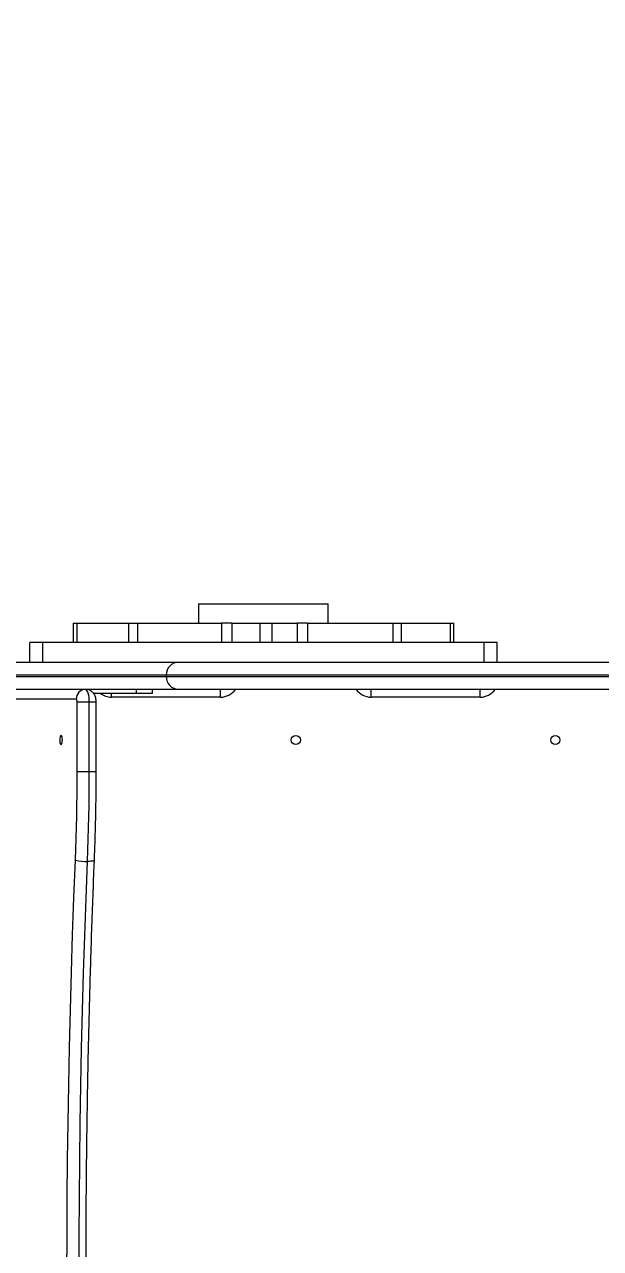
# Model space of a CAD drawing. Header units: millimetres. Extents: x -6332 to 8932, y -6739 to 7096.
# Drawn here: x -3440 to -2997, y 409 to 1353 of the extents above; entities that cross this region are included whole.
import ezdxf

# ---------------------------------------------------------------- set-up
doc = ezdxf.new("R2010")
doc.units = ezdxf.units.MM
for name, color, linetype in [('DIKOM_ОБЪЕКТ', 7, 'Continuous'), ('DIKOM_РАЗМЕР_ЗОНА', 7, 'Continuous'), ('DIKOM_РАЗМЕР_ОБЪЕКТА', 7, 'Continuous')]:
    doc.layers.add(name, color=color, linetype=linetype)
doc.styles.add('style1', font='arial.ttf', dxfattribs={"width": 0.8})
doc.dimstyles.new('1-50', dxfattribs={"dimtxt": 300, "dimasz": 200, "dimexe": 100, "dimexo": 0, "dimgap": 100, "dimtad": 1, "dimtxsty": 'style1', "dimcen": 200, "dimclrd": 7, "dimclre": 7, "dimclrt": 7, "dimadec": 1, "dimazin": 2, "dimtfac": 1, "dimtmove": 0, "dimatfit": 2, "dimfxl": 0, "dimlwd": 25, "dimlwe": 18, "dimarcsym": 0})

# ---------------------------------------------------------------- blocks, each defined once
blk = doc.blocks.new('*D9')
at = {"layer": 'Defpoints', "color": 0, "transparency": 16777216}
for p in [(777.17, 5593.97), (-4228.73, -3389.78), (7301.72, -3389.78)]:
    blk.add_point(p, dxfattribs=at)
at = {"layer": 'DIKOM_РАЗМЕР_ОБЪЕКТА', "color": 7, "lineweight": 18, "transparency": 16777216}
for p, q in [((777.17, 5593.97), (7401.72, 5593.97)), ((-4228.73, -3389.78), (7401.72, -3389.78))]:
    blk.add_line(p, q, dxfattribs=at)
at = {"layer": 'DIKOM_РАЗМЕР_ОБЪЕКТА', "color": 7, "lineweight": 25, "transparency": 16777216}
blk.add_line((7301.72, 5393.97), (7301.72, -3189.78), dxfattribs=at)
at = {"layer": 'DIKOM_РАЗМЕР_ОБЪЕКТА', "color": 7, "transparency": 16777216}
for points in [[(7268.39, 5393.97), (7335.06, 5393.97), (7301.72, 5593.97)], [(7268.39, -3189.78), (7335.06, -3189.78), (7301.72, -3389.78)]]:
    blk.add_solid(points, dxfattribs=at)
at = {"layer": 'DIKOM_РАЗМЕР_ОБЪЕКТА', "color": 7, "transparency": 16777216, "insert": (7048.55, 1153.71), "char_height": 300, "attachment_point": 5, "rotation": 90, "style": 'style1'}
blk.add_mtext('9000', dxfattribs=at)
blk = doc.blocks.new('*D10')
at = {"layer": 'Defpoints', "color": 0, "transparency": 16777216}
for p in [(4034.78, 3636.59), (-4490.85, -1960.46), (4034.78, -5533.39)]:
    blk.add_point(p, dxfattribs=at)
at = {"layer": 'DIKOM_РАЗМЕР_ОБЪЕКТА', "color": 7, "lineweight": 18, "transparency": 16777216}
for p, q in [((4034.78, 3636.59), (4034.78, -5633.39)), ((-4490.85, -1960.46), (-4490.85, -5633.39))]:
    blk.add_line(p, q, dxfattribs=at)
at = {"layer": 'DIKOM_РАЗМЕР_ОБЪЕКТА', "color": 7, "lineweight": 25, "transparency": 16777216}
blk.add_line((-4290.85, -5533.39), (3834.78, -5533.39), dxfattribs=at)
at = {"layer": 'DIKOM_РАЗМЕР_ОБЪЕКТА', "color": 7, "transparency": 16777216}
for points in [[(-4290.85, -5500.05), (-4290.85, -5566.72), (-4490.85, -5533.39)], [(3834.78, -5500.05), (3834.78, -5566.72), (4034.78, -5533.39)]]:
    blk.add_solid(points, dxfattribs=at)
at = {"layer": 'DIKOM_РАЗМЕР_ОБЪЕКТА', "color": 7, "transparency": 16777216, "insert": (308.03, -5280.21), "char_height": 300, "attachment_point": 5, "style": 'style1'}
blk.add_mtext('8500', dxfattribs=at)
blk = doc.blocks.new('*D11')
at = {"layer": 'Defpoints', "color": 0, "transparency": 16777216}
for p in [(1114.35, 7096.35), (-4349.59, -4627.34), (8831.76, -4627.34)]:
    blk.add_point(p, dxfattribs=at)
at = {"layer": 'DIKOM_РАЗМЕР_ЗОНА', "color": 7, "lineweight": 18, "transparency": 16777216}
for p, q in [((1114.35, 7096.35), (8931.76, 7096.35)), ((-4349.59, -4627.34), (8931.76, -4627.34))]:
    blk.add_line(p, q, dxfattribs=at)
at = {"layer": 'DIKOM_РАЗМЕР_ЗОНА', "color": 7, "lineweight": 25, "transparency": 16777216}
blk.add_line((8831.76, 6896.35), (8831.76, -4427.34), dxfattribs=at)
at = {"layer": 'DIKOM_РАЗМЕР_ЗОНА', "color": 7, "transparency": 16777216}
for points in [[(8798.42, 6896.35), (8865.09, 6896.35), (8831.76, 7096.35)], [(8798.42, -4427.34), (8865.09, -4427.34), (8831.76, -4627.34)]]:
    blk.add_solid(points, dxfattribs=at)
at = {"layer": 'DIKOM_РАЗМЕР_ЗОНА', "color": 7, "transparency": 16777216, "insert": (8578.59, 1308.2), "char_height": 300, "attachment_point": 5, "rotation": 90, "style": 'style1'}
blk.add_mtext('11750', dxfattribs=at)
blk = doc.blocks.new('*D12')
at = {"layer": 'Defpoints', "color": 0, "transparency": 16777216}
for p in [(6134.38, 3354.85), (-6332, -2644.93), (6134.38, -6639)]:
    blk.add_point(p, dxfattribs=at)
at = {"layer": 'DIKOM_РАЗМЕР_ЗОНА', "color": 7, "lineweight": 18, "transparency": 16777216}
for p, q in [((6134.38, 3354.85), (6134.38, -6739)), ((-6332, -2644.93), (-6332, -6739))]:
    blk.add_line(p, q, dxfattribs=at)
at = {"layer": 'DIKOM_РАЗМЕР_ЗОНА', "color": 7, "lineweight": 25, "transparency": 16777216}
blk.add_line((-6132, -6639), (5934.38, -6639), dxfattribs=at)
at = {"layer": 'DIKOM_РАЗМЕР_ЗОНА', "color": 7, "transparency": 16777216}
for points in [[(-6132, -6605.67), (-6132, -6672.33), (-6332, -6639)], [(5934.38, -6605.67), (5934.38, -6672.33), (6134.38, -6639)]]:
    blk.add_solid(points, dxfattribs=at)
at = {"layer": 'DIKOM_РАЗМЕР_ЗОНА', "color": 7, "transparency": 16777216, "insert": (-98.81, -6385.83), "char_height": 300, "attachment_point": 5, "style": 'style1'}
blk.add_mtext('12500', dxfattribs=at)

msp = doc.modelspace()

# ---------------------------------------------------------------- linework, layer by layer
at = {"layer": 'DIKOM_ОБЪЕКТ', "color": 7, "linetype": 'Continuous', "lineweight": 15}
for p, q in [((-3306.33, 906.087), (-3306.33, 891.087)), ((-3306.33, 906.087), (-3206.33, 906.087)), ((-3206.33, 891.087), (-3206.33, 906.087)), ((-3402.948, 891.087), (-3402.948, 876.087)), ((-3402.948, 891.087), (-3400.042, 891.087)), ((-3400.042, 891.087), (-3400.042, 876.087)), ((-3400.042, 891.087), (-3360.14, 891.087)), ((-3360.14, 891.087), (-3360.14, 876.087)), ((-3360.14, 891.087), (-3353.409, 891.087)), ((-3353.409, 891.087), (-3353.409, 876.087)), ((-3353.409, 891.087), (-3288.628, 891.087)), ((-3288.628, 891.087), (-3288.628, 876.087)), ((-3280.512, 891.087), (-3288.628, 891.087)), ((-3280.512, 891.087), (-3280.512, 876.087)), ((-3280.512, 891.087), (-3258.933, 891.087)), ((-3258.933, 891.087), (-3258.933, 876.087)), ((-3258.933, 891.087), (-3249.909, 891.087)), ((-3249.909, 891.087), (-3249.909, 876.087)), ((-3249.909, 891.087), (-3230.233, 891.087)), ((-3230.233, 891.087), (-3230.233, 876.087)), ((-3222.206, 891.087), (-3230.233, 891.087)), ((-3222.206, 891.087), (-3222.206, 876.087)), ((-3222.206, 891.087), (-3156.467, 891.087)), ((-3156.467, 891.087), (-3156.467, 876.087)), ((-3156.467, 891.087), (-3149.861, 891.087)), ((-3149.861, 876.087), (-3149.861, 891.087)), ((-3149.861, 891.087), (-3112.499, 891.087)), ((-3112.499, 891.087), (-3112.499, 876.087)), ((-3112.499, 891.087), (-3109.712, 891.087)), ((-3109.712, 876.087), (-3109.712, 891.087)), ((-3436.33, 861.087), (-3436.33, 876.087)), ((-3426.33, 876.087), (-3436.33, 876.087)), ((-3426.33, 861.087), (-3426.33, 876.087)), ((-3086.33, 876.087), (-3426.33, 876.087)), ((-3086.33, 861.087), (-3086.33, 876.087)), ((-3076.33, 876.087), (-3086.33, 876.087)), ((-3076.33, 861.087), (-3076.33, 876.087)), ((-3996.828, 861.087), (-3321.629, 861.087)), ((-3321.629, 861.087), (-2853.04, 861.087)), ((-3331.192, 851.087), (-4006.391, 851.087)), ((-4006.391, 850.087), (-3331.192, 850.087)), ((-2853.04, 851.087), (-3331.192, 851.087)), ((-3331.192, 851.087), (-3331.192, 850.087)), ((-3331.192, 850.087), (-2853.04, 850.087)), ((-3321.629, 840.087), (-3996.828, 840.087)), ((-3392.783, 839.895), (-3393.354, 840.087)), ((-3392.235, 839.325), (-3392.783, 839.895)), ((-3354.362, 840.087), (-3354.362, 837.087)), ((-3341.624, 837.087), (-3341.624, 840.087)), ((-2856.33, 840.087), (-3321.629, 840.087)), ((-3289.33, 834.087), (-3289.33, 840.087)), ((-3173.33, 834.087), (-3173.33, 840.087)), ((-3089.33, 834.087), (-3089.33, 840.087)), ((-3400.526, 832.587), (-3657.813, 832.587)), ((-3400.384, 832.539), (-3400.526, 832.587)), ((-3400.246, 832.397), (-3400.384, 832.539)), ((-3400.12, 832.165), (-3400.246, 832.397)), ((-3400.009, 831.854), (-3400.12, 832.165)), ((-3399.918, 831.476), (-3400.009, 831.854)), ((-3399.851, 831.043), (-3399.918, 831.476)), ((-3399.809, 830.575), (-3399.851, 831.043)), ((-3399.795, 830.087), (-3399.809, 830.575)), ((-3391.73, 838.401), (-3392.235, 839.325)), ((-3391.287, 837.158), (-3391.73, 838.401)), ((-3390.923, 835.642), (-3391.287, 837.158)), ((-3390.653, 833.914), (-3390.923, 835.642)), ((-3390.486, 832.037), (-3390.653, 833.914)), ((-3390.43, 830.087), (-3390.486, 832.037)), ((-3387.204, 837.067), (-3386.876, 837.087)), ((-3386.876, 837.087), (-3354.362, 837.087)), ((-3373.33, 834.087), (-3373.33, 837.087)), ((-3289.33, 834.087), (-3373.33, 834.087)), ((-3354.362, 837.087), (-3341.624, 837.087)), ((-3089.33, 834.087), (-3173.33, 834.087)), ((-3399.795, 776.463), (-3399.795, 830.087)), ((-3390.43, 830.087), (-3399.795, 830.087)), ((-3390.43, 776.463), (-3390.43, 830.087)), ((-3385.123, 830.087), (-3390.43, 830.087)), ((-3385.123, 776.463), (-3385.123, 830.087)), ((-3413.158, 802.493), (-3413.241, 801.376)), ((-3412.974, 803.457), (-3413.158, 802.493)), ((-3412.708, 804.165), (-3412.974, 803.457)), ((-3412.389, 804.539), (-3412.708, 804.165)), ((-3412.053, 804.539), (-3412.389, 804.539)), ((-3411.734, 804.165), (-3412.053, 804.539)), ((-3411.468, 803.457), (-3411.734, 804.165)), ((-3411.284, 802.493), (-3411.468, 803.457)), ((-3411.201, 801.376), (-3411.284, 802.493)), ((-3413.241, 801.376), (-3413.213, 800.228)), ((-3413.213, 800.228), (-3413.078, 799.172)), ((-3413.078, 799.172), (-3412.85, 798.325)), ((-3412.85, 798.325), (-3412.553, 797.776)), ((-3412.553, 797.776), (-3412.221, 797.587)), ((-3412.221, 797.587), (-3411.889, 797.776)), ((-3411.889, 797.776), (-3411.593, 798.325)), ((-3411.593, 798.325), (-3411.364, 799.172)), ((-3411.364, 799.172), (-3411.229, 800.228)), ((-3411.229, 800.228), (-3411.201, 801.376)), ((-3399.817, 767.941), (-3399.795, 776.463)), ((-3390.43, 776.463), (-3399.795, 776.463)), ((-3390.452, 767.811), (-3390.43, 776.463)), ((-3385.123, 776.463), (-3390.43, 776.463)), ((-3399.881, 759.421), (-3399.817, 767.941)), ((-3390.518, 759.162), (-3390.452, 767.811)), ((-3399.989, 750.907), (-3399.881, 759.421)), ((-3390.627, 750.518), (-3390.518, 759.162)), ((-3400.14, 742.401), (-3399.989, 750.907)), ((-3390.78, 741.882), (-3390.627, 750.518)), ((-3400.334, 733.904), (-3400.14, 742.401)), ((-3390.977, 733.256), (-3390.78, 741.882)), ((-3400.571, 725.421), (-3400.334, 733.904)), ((-3391.217, 724.644), (-3390.977, 733.256)), ((-3400.85, 716.952), (-3400.571, 725.421)), ((-3391.501, 716.046), (-3391.217, 724.644)), ((-3402.291, 679.716), (-3401.173, 708.502)), ((-3401.173, 708.502), (-3400.85, 716.952)), ((-3391.829, 707.467), (-3391.501, 716.046)), ((-3388.21, 707.642), (-3389.249, 707.546)), ((-3387.393, 707.77), (-3388.21, 707.642)), ((-3386.83, 707.927), (-3387.393, 707.77)), ((-3386.543, 708.106), (-3386.83, 707.927)), ((-3386.507, 708.196), (-3386.543, 708.106)), ((-3392.944, 678.774), (-3391.829, 707.467)), ((-3390.471, 707.487), (-3391.829, 707.467)), ((-3389.249, 707.546), (-3390.471, 707.487)), ((-3403.304, 650.884), (-3402.291, 679.716)), ((-3393.953, 650.036), (-3392.944, 678.774)), ((-3404.211, 622.011), (-3403.304, 650.884)), ((-3394.857, 621.257), (-3393.953, 650.036)), ((-3405.011, 593.101), (-3404.211, 622.011)), ((-3395.654, 592.441), (-3394.857, 621.257)), ((-3405.704, 564.158), (-3405.011, 593.101)), ((-3396.346, 563.592), (-3395.654, 592.441)), ((-3406.292, 535.189), (-3405.704, 564.158)), ((-3396.931, 534.717), (-3396.346, 563.592)), ((-3406.772, 506.196), (-3406.292, 535.189)), ((-3397.41, 505.818), (-3396.931, 534.717)), ((-3407.146, 477.185), (-3406.772, 506.196)), ((-3397.783, 476.902), (-3397.41, 505.818)), ((-3407.413, 448.159), (-3407.146, 477.185)), ((-3398.049, 447.971), (-3397.783, 476.902)), ((-3407.573, 419.126), (-3407.413, 448.159)), ((-3398.209, 419.031), (-3398.049, 447.971)), ((-3407.627, 390.087), (-3407.573, 419.126)), ((-3398.262, 390.087), (-3398.209, 419.031))]:
    msp.add_line(p, q, dxfattribs=at)
for centre in [(-3231.33, 801.087), (-3031.33, 801.087)]:
    msp.add_circle(centre, 3.5, dxfattribs=at)
for centre, radius, start, end in [((-3321.405, 851.3), 9.789, 91.310755, 181.249624), ((-3321.406, 849.873), 9.789, 178.748726, 268.693624), ((-3393.186, 832.747), 7.342, 91.311776, 181.248574), ((-3386.867, 834.534), 5.553, 90.0928, 121.835675), ((-3289.33, 848.087), 14, 270, 325.150095), ((-3173.33, 848.087), 14, 214.849905, 270), ((-3089.33, 848.087), 14, 270, 325.150095), ((-3373.33, 848.087), 14, 231.786789, 270), ((-3393.047, 739.171), 31.727, 255.160789, 272.201169)]:
    msp.add_arc(centre, radius, start, end, dxfattribs=at)
for points, knots in [([(-3385.123, 830.087), (-3385.128, 830.375), (-3385.141, 831.218), (-3385.306, 832.69), (-3385.682, 834.245), (-3386.261, 835.64), (-3386.952, 836.793), (-3387.842, 837.844), (-3388.931, 838.75), (-3390.193, 839.461), (-3391.586, 839.928), (-3392.663, 840.079), (-3393.254, 840.086), (-3393.354, 840.087)], [0, 0, 0, 0, 0.0587487, 0.1715347, 0.3048861, 0.3973046, 0.4896942, 0.5839459, 0.6805403, 0.7791476, 0.8790675, 0.9796725, 1, 1, 1, 1]), ([(-3386.507, 708.197), (-3386.421, 710.375), (-3386.171, 716.691), (-3385.828, 727.177), (-3385.508, 739.657), (-3385.283, 752.161), (-3385.147, 764.432), (-3385.131, 772.535), (-3385.123, 776.463)], [0, 0, 0, 0, 0.0962843, 0.2792008, 0.462126, 0.6450367, 0.8279517, 1, 1, 1, 1]), ([(-3386.507, 71.977), (-3386.695, 76.665), (-3387.241, 90.259), (-3388.076, 112.793), (-3388.979, 139.588), (-3389.79, 166.419), (-3390.509, 193.28), (-3391.137, 220.168), (-3391.672, 247.079), (-3392.115, 274.01), (-3392.466, 300.957), (-3392.725, 327.917), (-3392.891, 354.884), (-3392.966, 381.857), (-3392.948, 408.831), (-3392.837, 435.802), (-3392.635, 462.767), (-3392.34, 489.722), (-3391.953, 516.663), (-3391.474, 543.587), (-3390.903, 570.49), (-3390.24, 597.368), (-3389.485, 624.217), (-3388.638, 651.035), (-3387.716, 677.346), (-3386.985, 696.392), (-3386.575, 706.513), (-3386.507, 708.197)], [0, 0, 0, 0, 0.0222415, 0.0645003, 0.1067607, 0.1490211, 0.1912813, 0.2335425, 0.2758031, 0.3180628, 0.3603245, 0.402585, 0.4448455, 0.487106, 0.5293676, 0.5716274, 0.613888, 0.6561492, 0.6984102, 0.7406708, 0.7829314, 0.825192, 0.8674523, 0.9097128, 0.9519727, 0.9920084, 1, 1, 1, 1])]:
    msp.add_open_spline(points, degree=3, knots=knots, dxfattribs=at)

# ---------------------------------------------------------------- dimensions: what is measured, and where the dimension line sits
at = {"layer": 'DIKOM_РАЗМЕР_ЗОНА'}
dim = msp.add_linear_dim(base=(8831.757, -4627.344), p1=(1114.346, 7096.351), p2=(-4349.589, -4627.344), angle=90, text='11750', dimstyle='1-50', dxfattribs=at)
dim.commit()
dim.dimension.update_dxf_attribs({"geometry": '*D11', "text_midpoint": (8831.757, 1308.196), "dimtype": 160})
dim = msp.add_linear_dim(base=(6134.379, -6639), p1=(-6332, -2644.933), p2=(6134.379, 3354.853), text='12500', dimstyle='1-50', dxfattribs=at)
dim.commit()
dim.dimension.update_dxf_attribs({"geometry": '*D12', "text_midpoint": (-98.81, -6639), "dimtype": 160})
at = {"layer": 'DIKOM_РАЗМЕР_ОБЪЕКТА'}
dim = msp.add_linear_dim(base=(7301.722, -3389.779), p1=(777.17, 5593.968), p2=(-4228.728, -3389.779), angle=90, text='9000', dimstyle='1-50', dxfattribs=at)
dim.commit()
dim.dimension.update_dxf_attribs({"geometry": '*D9', "text_midpoint": (7301.722, 1153.714), "dimtype": 160})
dim = msp.add_linear_dim(base=(4034.777, -5533.386), p1=(-4490.848, -1960.464), p2=(4034.777, 3636.587), text='8500', dimstyle='1-50', dxfattribs=at)
dim.commit()
dim.dimension.update_dxf_attribs({"geometry": '*D10', "text_midpoint": (308.034, -5533.386), "dimtype": 160})

doc.saveas('drawing.dxf')
